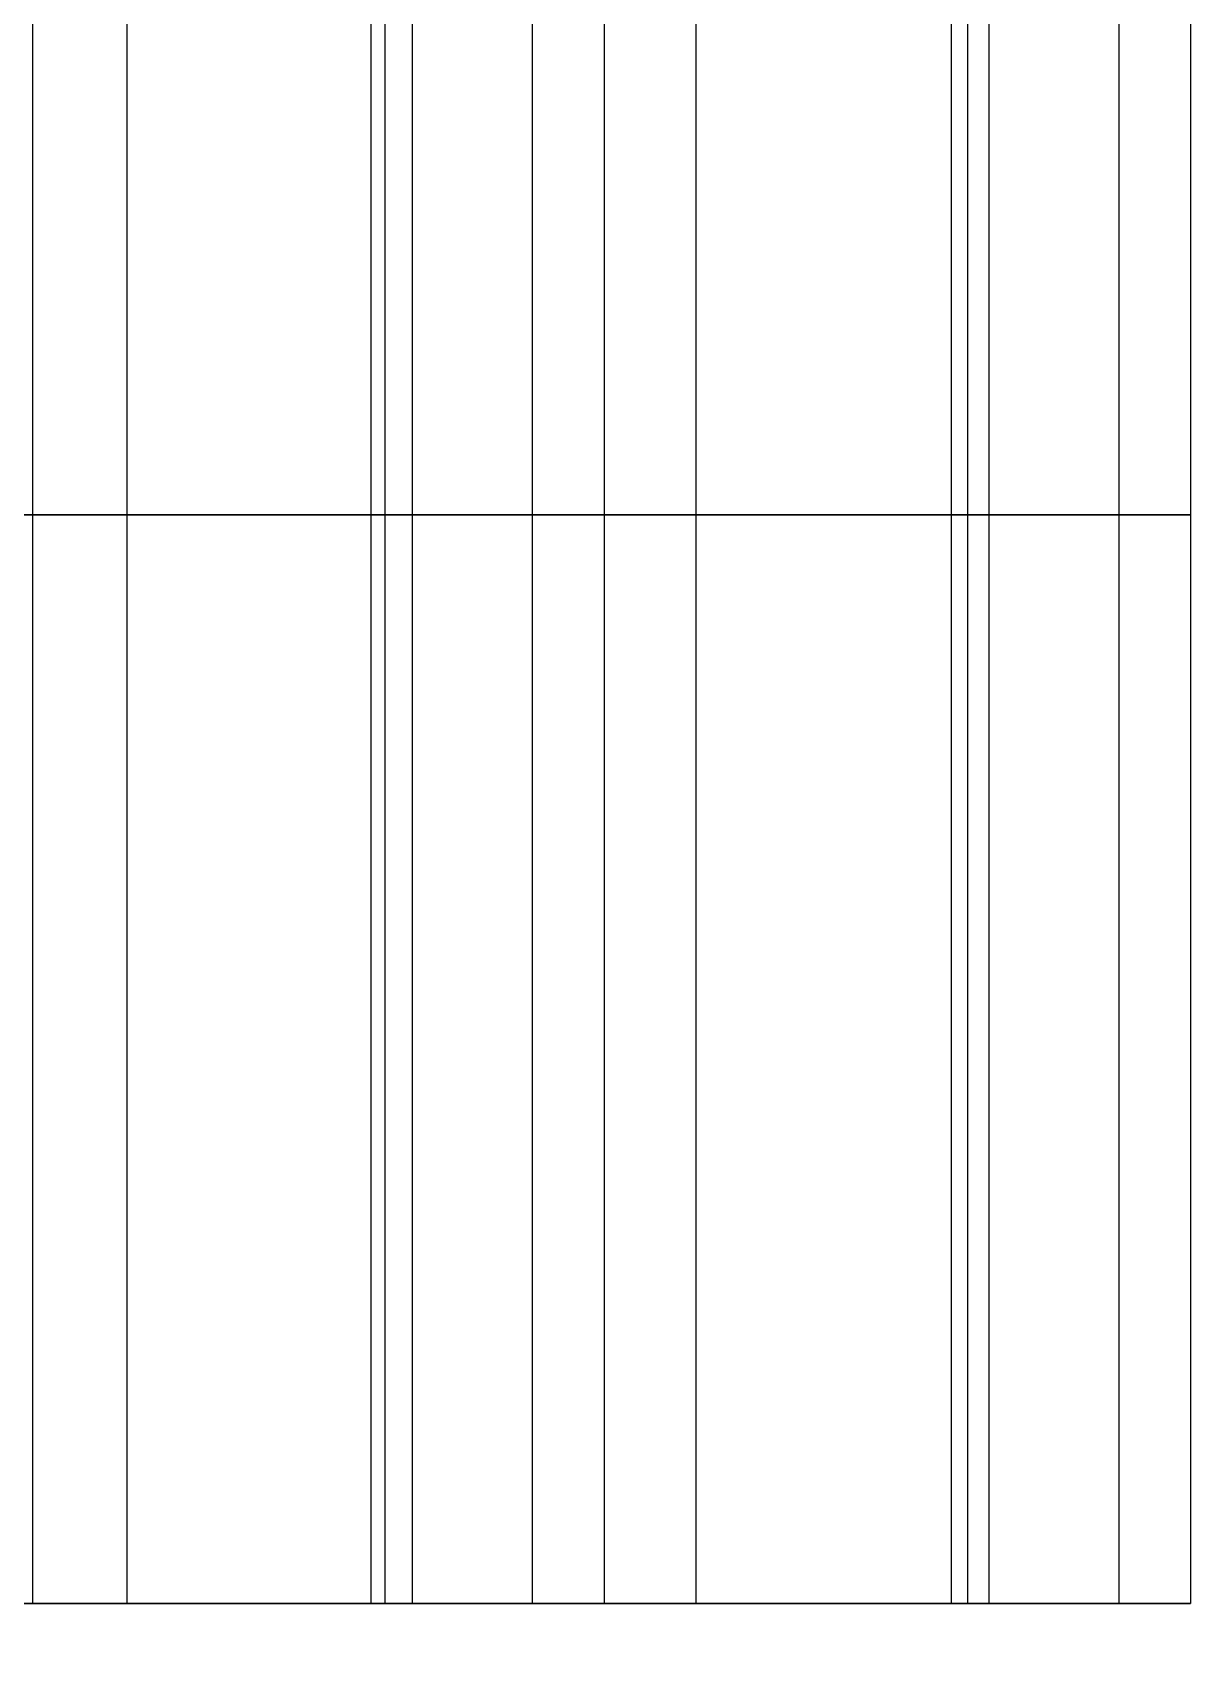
# Model space of a CAD drawing. Extents: x -60 to 60, y -153 to -30.
# Drawn here: x -35.501 to -32.312, y -90.171 to -85.672 of the extents above; entities that cross this region are included whole.
import ezdxf

# ---------------------------------------------------------------- set-up
doc = ezdxf.new("R2010")
doc.units = 0
doc.layers.add('Cut051006', color=7, linetype='CONTINUOUS')

msp = doc.modelspace()

# ---------------------------------------------------------------- linework, layer by layer
at = {"layer": 'Cut051006'}
for p, q in [((-35.5012, -84, 101.805), (-35.5012, -87, 101.805)), ((-35.5012, -84, 101.805), (-35.5012, -87, 101.805)), ((-35.5012, -84, 12.8452), (-35.5012, -87, 12.8452)), ((-35.5012, -84, 12.8452), (-35.5012, -87, 12.8452)), ((-35.2418, -84, 101.622), (-35.2418, -87, 101.622)), ((-35.2418, -84, 101.622), (-35.2418, -87, 101.622)), ((-35.2418, -84, 13.0278), (-35.2418, -87, 13.0278)), ((-35.2418, -84, 13.0278), (-35.2418, -87, 13.0278)), ((-34.5699, -84, 102.532), (-34.5699, -87, 102.532)), ((-34.5699, -84, 102.532), (-34.5699, -87, 102.532)), ((-34.5699, -84, 12.1176), (-34.5699, -87, 12.1176)), ((-34.5699, -84, 12.1176), (-34.5699, -87, 12.1176)), ((-34.5312, -84, 102.727), (-34.5312, -87, 102.727)), ((-34.5312, -84, 102.727), (-34.5312, -87, 102.727)), ((-34.5312, -84, 11.9226), (-34.5312, -87, 11.9226)), ((-34.5312, -84, 11.9226), (-34.5312, -87, 11.9226)), ((-34.4555, -84, 102.236), (-34.4555, -87, 102.236)), ((-34.4555, -84, 102.236), (-34.4555, -87, 102.236)), ((-34.4555, -84, 12.4135), (-34.4555, -87, 12.4135)), ((-34.4555, -84, 12.4135), (-34.4555, -87, 12.4135)), ((-34.1254, -84, 103.033), (-34.1254, -87, 103.033)), ((-34.1254, -84, 103.033), (-34.1254, -87, 103.033)), ((-34.1254, -84, 11.6168), (-34.1254, -87, 11.6168)), ((-34.1254, -84, 11.6168), (-34.1254, -87, 11.6168)), ((-33.9272, -84, 103.016), (-33.9272, -87, 103.016)), ((-33.9272, -84, 103.016), (-33.9272, -87, 103.016)), ((-33.9272, -84, 11.6333), (-33.9272, -87, 11.6333)), ((-33.9272, -84, 11.6333), (-33.9272, -87, 11.6333)), ((-33.6743, -84, 102.825), (-33.6743, -87, 102.825)), ((-33.6743, -84, 102.825), (-33.6743, -87, 102.825)), ((-33.6743, -84, 11.8248), (-33.6743, -87, 11.8248)), ((-33.6743, -84, 11.8248), (-33.6743, -87, 11.8248)), ((-32.9711, -84, 103.711), (-32.9711, -87, 103.711)), ((-32.9711, -84, 103.711), (-32.9711, -87, 103.711)), ((-32.9711, -84, 10.9387), (-32.9711, -87, 10.9387)), ((-32.9711, -84, 10.9387), (-32.9711, -87, 10.9387)), ((-32.9256, -84, 103.905), (-32.9256, -87, 103.905)), ((-32.9256, -84, 103.905), (-32.9256, -87, 103.905)), ((-32.9256, -84, 10.7451), (-32.9256, -87, 10.7451)), ((-32.9256, -84, 10.7451), (-32.9256, -87, 10.7451)), ((-32.8671, -84, 103.411), (-32.8671, -87, 103.411)), ((-32.8671, -84, 103.411), (-32.8671, -87, 103.411)), ((-32.8671, -84, 11.2384), (-32.8671, -87, 11.2384)), ((-32.8671, -84, 11.2384), (-32.8671, -87, 11.2384)), ((-32.5094, -84, 104.196), (-32.5094, -87, 104.196)), ((-32.5094, -84, 104.196), (-32.5094, -87, 104.196)), ((-32.5094, -84, 10.4537), (-32.5094, -87, 10.4537)), ((-32.5094, -84, 10.4537), (-32.5094, -87, 10.4537)), ((-32.312, -84, 104.173), (-32.312, -87, 104.173)), ((-32.312, -84, 104.173), (-32.312, -87, 104.173)), ((-32.312, -84, 10.4771), (-32.312, -87, 10.4771)), ((-32.312, -84, 10.4771), (-32.312, -87, 10.4771)), ((-35.5012, -87, 101.805), (-35.5012, -90, 101.805)), ((-35.5012, -87, 101.805), (-35.5012, -90, 101.805)), ((-35.5012, -87, 12.8452), (-35.5012, -90, 12.8452)), ((-35.5012, -87, 12.8452), (-35.5012, -90, 12.8452)), ((-35.2418, -87, 101.622), (-35.2418, -90, 101.622)), ((-35.2418, -87, 101.622), (-35.2418, -90, 101.622)), ((-35.2418, -87, 13.0278), (-35.2418, -90, 13.0278)), ((-35.2418, -87, 13.0278), (-35.2418, -90, 13.0278)), ((-34.5699, -87, 102.532), (-34.5699, -90, 102.532)), ((-34.5699, -87, 102.532), (-34.5699, -90, 102.532)), ((-34.5699, -87, 12.1176), (-34.5699, -90, 12.1176)), ((-34.5699, -87, 12.1176), (-34.5699, -90, 12.1176)), ((-34.5312, -87, 102.727), (-34.5312, -90, 102.727)), ((-34.5312, -87, 102.727), (-34.5312, -90, 102.727)), ((-34.5312, -87, 11.9226), (-34.5312, -90, 11.9226)), ((-34.5312, -87, 11.9226), (-34.5312, -90, 11.9226)), ((-34.4555, -87, 102.236), (-34.4555, -90, 102.236)), ((-34.4555, -87, 102.236), (-34.4555, -90, 102.236)), ((-34.4555, -87, 12.4135), (-34.4555, -90, 12.4135)), ((-34.4555, -87, 12.4135), (-34.4555, -90, 12.4135)), ((-34.1254, -87, 103.033), (-34.1254, -90, 103.033)), ((-34.1254, -87, 103.033), (-34.1254, -90, 103.033)), ((-34.1254, -87, 11.6168), (-34.1254, -90, 11.6168)), ((-34.1254, -87, 11.6168), (-34.1254, -90, 11.6168)), ((-33.9272, -87, 103.016), (-33.9272, -90, 103.016)), ((-33.9272, -87, 103.016), (-33.9272, -90, 103.016)), ((-33.9272, -87, 11.6333), (-33.9272, -90, 11.6333)), ((-33.9272, -87, 11.6333), (-33.9272, -90, 11.6333)), ((-33.6743, -87, 102.825), (-33.6743, -90, 102.825)), ((-33.6743, -87, 102.825), (-33.6743, -90, 102.825)), ((-33.6743, -87, 11.8248), (-33.6743, -90, 11.8248)), ((-33.6743, -87, 11.8248), (-33.6743, -90, 11.8248)), ((-32.9711, -87, 103.711), (-32.9711, -90, 103.711)), ((-32.9711, -87, 103.711), (-32.9711, -90, 103.711)), ((-32.9711, -87, 10.9387), (-32.9711, -90, 10.9387)), ((-32.9711, -87, 10.9387), (-32.9711, -90, 10.9387)), ((-32.9256, -87, 103.905), (-32.9256, -90, 103.905)), ((-32.9256, -87, 103.905), (-32.9256, -90, 103.905)), ((-32.9256, -87, 10.7451), (-32.9256, -90, 10.7451)), ((-32.9256, -87, 10.7451), (-32.9256, -90, 10.7451)), ((-32.8671, -87, 103.411), (-32.8671, -90, 103.411)), ((-32.8671, -87, 103.411), (-32.8671, -90, 103.411)), ((-32.8671, -87, 11.2384), (-32.8671, -90, 11.2384)), ((-32.8671, -87, 11.2384), (-32.8671, -90, 11.2384)), ((-32.5094, -87, 104.196), (-32.5094, -90, 104.196)), ((-32.5094, -87, 104.196), (-32.5094, -90, 104.196)), ((-32.5094, -87, 10.4537), (-32.5094, -90, 10.4537)), ((-32.5094, -87, 10.4537), (-32.5094, -90, 10.4537)), ((-32.312, -87, 104.173), (-32.312, -90, 104.173)), ((-32.312, -87, 104.173), (-32.312, -90, 104.173)), ((-32.312, -87, 10.4771), (-32.312, -90, 10.4771)), ((-32.312, -87, 10.4771), (-32.312, -90, 10.4771))]:
    msp.add_line(p, q, dxfattribs=at)
for centre in [(0, -90), (0, -90), (0, -93), (0, -93)]:
    msp.add_circle(centre, 60, dxfattribs=at)
for points, degree in [([(-35.5012, -87, 101.805), (-35.5469, -87, 101.856), (-35.6493, -87, 101.861), (-35.6998, -87, 101.814)], 3), ([(-35.6998, -87, 12.8356), (-35.6493, -87, 12.7887), (-35.5469, -87, 12.7937), (-35.5012, -87, 12.8452)], 3), ([(-35.5012, -87, 101.805), (-35.5469, -87, 101.856), (-35.6493, -87, 101.861), (-35.6998, -87, 101.814)], 3), ([(-35.6998, -87, 12.8356), (-35.6493, -87, 12.7887), (-35.5469, -87, 12.7937), (-35.5012, -87, 12.8452)], 3), ([(-35.5012, -87, 101.805), (-35.5469, -87, 101.856), (-35.6493, -87, 101.861), (-35.6998, -87, 101.814)], 3), ([(-35.6998, -87, 12.8356), (-35.6493, -87, 12.7887), (-35.5469, -87, 12.7937), (-35.5012, -87, 12.8452)], 3), ([(-35.5012, -87, 101.805), (-35.5469, -87, 101.856), (-35.6493, -87, 101.861), (-35.6998, -87, 101.814)], 3), ([(-35.6998, -87, 12.8356), (-35.6493, -87, 12.7887), (-35.5469, -87, 12.7937), (-35.5012, -87, 12.8452)], 3), ([(-35.2418, -87, 101.622), (-35.386, -87, 101.693), (-35.5012, -87, 101.805)], 2), ([(-35.5012, -87, 12.8452), (-35.386, -87, 12.9572), (-35.2418, -87, 13.0278)], 2), ([(-35.2418, -87, 101.622), (-35.386, -87, 101.693), (-35.5012, -87, 101.805)], 2), ([(-35.5012, -87, 12.8452), (-35.386, -87, 12.9572), (-35.2418, -87, 13.0278)], 2), ([(-35.2418, -87, 101.622), (-35.386, -87, 101.693), (-35.5012, -87, 101.805)], 2), ([(-35.5012, -87, 12.8452), (-35.386, -87, 12.9572), (-35.2418, -87, 13.0278)], 2), ([(-35.2418, -87, 101.622), (-35.386, -87, 101.693), (-35.5012, -87, 101.805)], 2), ([(-35.5012, -87, 12.8452), (-35.386, -87, 12.9572), (-35.2418, -87, 13.0278)], 2), ([(-34.5699, -87, 102.532), (-34.4891, -87, 102.393), (-34.4555, -87, 102.236)], 2), ([(-34.4555, -87, 12.4135), (-34.4891, -87, 12.2564), (-34.5699, -87, 12.1176)], 2), ([(-34.5699, -87, 102.532), (-34.4891, -87, 102.393), (-34.4555, -87, 102.236)], 2), ([(-34.4555, -87, 12.4135), (-34.4891, -87, 12.2564), (-34.5699, -87, 12.1176)], 2), ([(-34.5699, -87, 102.532), (-34.4891, -87, 102.393), (-34.4555, -87, 102.236)], 2), ([(-34.4555, -87, 12.4135), (-34.4891, -87, 12.2564), (-34.5699, -87, 12.1176)], 2), ([(-34.5699, -87, 102.532), (-34.4891, -87, 102.393), (-34.4555, -87, 102.236)], 2), ([(-34.4555, -87, 12.4135), (-34.4891, -87, 12.2564), (-34.5699, -87, 12.1176)], 2), ([(-34.1254, -87, 103.033), (-34.5312, -87, 102.727)], 1), ([(-34.5312, -87, 11.9226), (-34.1254, -87, 11.6168)], 1), ([(-34.1254, -87, 103.033), (-34.5312, -87, 102.727)], 1), ([(-34.5312, -87, 11.9226), (-34.1254, -87, 11.6168)], 1), ([(-34.1254, -87, 103.033), (-34.5312, -87, 102.727)], 1), ([(-34.5312, -87, 11.9226), (-34.1254, -87, 11.6168)], 1), ([(-34.1254, -87, 103.033), (-34.5312, -87, 102.727)], 1), ([(-34.5312, -87, 11.9226), (-34.1254, -87, 11.6168)], 1), ([(-33.9272, -87, 103.016), (-33.9711, -87, 103.069), (-34.0733, -87, 103.078), (-34.1254, -87, 103.033)], 3), ([(-34.1254, -87, 11.6168), (-34.0733, -87, 11.5717), (-33.9711, -87, 11.5802), (-33.9272, -87, 11.6333)], 3), ([(-33.9272, -87, 103.016), (-33.9711, -87, 103.069), (-34.0733, -87, 103.078), (-34.1254, -87, 103.033)], 3), ([(-34.1254, -87, 11.6168), (-34.0733, -87, 11.5717), (-33.9711, -87, 11.5802), (-33.9272, -87, 11.6333)], 3), ([(-33.9272, -87, 103.016), (-33.9711, -87, 103.069), (-34.0733, -87, 103.078), (-34.1254, -87, 103.033)], 3), ([(-34.1254, -87, 11.6168), (-34.0733, -87, 11.5717), (-33.9711, -87, 11.5802), (-33.9272, -87, 11.6333)], 3), ([(-33.9272, -87, 103.016), (-33.9711, -87, 103.069), (-34.0733, -87, 103.078), (-34.1254, -87, 103.033)], 3), ([(-34.1254, -87, 11.6168), (-34.0733, -87, 11.5717), (-33.9711, -87, 11.5802), (-33.9272, -87, 11.6333)], 3), ([(-33.6743, -87, 102.825), (-33.8161, -87, 102.9), (-33.9272, -87, 103.016)], 2), ([(-33.9272, -87, 11.6333), (-33.8161, -87, 11.7492), (-33.6743, -87, 11.8248)], 2), ([(-33.6743, -87, 102.825), (-33.8161, -87, 102.9), (-33.9272, -87, 103.016)], 2), ([(-33.9272, -87, 11.6333), (-33.8161, -87, 11.7492), (-33.6743, -87, 11.8248)], 2), ([(-33.6743, -87, 102.825), (-33.8161, -87, 102.9), (-33.9272, -87, 103.016)], 2), ([(-33.9272, -87, 11.6333), (-33.8161, -87, 11.7492), (-33.6743, -87, 11.8248)], 2), ([(-33.6743, -87, 102.825), (-33.8161, -87, 102.9), (-33.9272, -87, 103.016)], 2), ([(-33.9272, -87, 11.6333), (-33.8161, -87, 11.7492), (-33.6743, -87, 11.8248)], 2), ([(-32.9711, -87, 103.711), (-32.8952, -87, 103.569), (-32.8671, -87, 103.411)], 2), ([(-32.8671, -87, 11.2384), (-32.8952, -87, 11.0802), (-32.9711, -87, 10.9387)], 2), ([(-32.9711, -87, 103.711), (-32.8952, -87, 103.569), (-32.8671, -87, 103.411)], 2), ([(-32.8671, -87, 11.2384), (-32.8952, -87, 11.0802), (-32.9711, -87, 10.9387)], 2), ([(-32.9711, -87, 103.711), (-32.8952, -87, 103.569), (-32.8671, -87, 103.411)], 2), ([(-32.8671, -87, 11.2384), (-32.8952, -87, 11.0802), (-32.9711, -87, 10.9387)], 2), ([(-32.9711, -87, 103.711), (-32.8952, -87, 103.569), (-32.8671, -87, 103.411)], 2), ([(-32.8671, -87, 11.2384), (-32.8952, -87, 11.0802), (-32.9711, -87, 10.9387)], 2), ([(-32.5094, -87, 104.196), (-32.9256, -87, 103.905)], 1), ([(-32.9256, -87, 10.7451), (-32.5094, -87, 10.4537)], 1), ([(-32.5094, -87, 104.196), (-32.9256, -87, 103.905)], 1), ([(-32.9256, -87, 10.7451), (-32.5094, -87, 10.4537)], 1), ([(-32.5094, -87, 104.196), (-32.9256, -87, 103.905)], 1), ([(-32.9256, -87, 10.7451), (-32.5094, -87, 10.4537)], 1), ([(-32.5094, -87, 104.196), (-32.9256, -87, 103.905)], 1), ([(-32.9256, -87, 10.7451), (-32.5094, -87, 10.4537)], 1), ([(-35.5012, -90, 101.805), (-35.5469, -90, 101.856), (-35.6493, -90, 101.861), (-35.6998, -90, 101.814)], 3), ([(-35.6998, -90, 12.8356), (-35.6493, -90, 12.7887), (-35.5469, -90, 12.7937), (-35.5012, -90, 12.8452)], 3), ([(-35.5012, -90, 101.805), (-35.5469, -90, 101.856), (-35.6493, -90, 101.861), (-35.6998, -90, 101.814)], 3), ([(-35.6998, -90, 12.8356), (-35.6493, -90, 12.7887), (-35.5469, -90, 12.7937), (-35.5012, -90, 12.8452)], 3), ([(-35.2418, -90, 101.622), (-35.386, -90, 101.693), (-35.5012, -90, 101.805)], 2), ([(-35.5012, -90, 12.8452), (-35.386, -90, 12.9572), (-35.2418, -90, 13.0278)], 2), ([(-35.2418, -90, 101.622), (-35.386, -90, 101.693), (-35.5012, -90, 101.805)], 2), ([(-35.5012, -90, 12.8452), (-35.386, -90, 12.9572), (-35.2418, -90, 13.0278)], 2), ([(-34.5699, -90, 102.532), (-34.4891, -90, 102.393), (-34.4555, -90, 102.236)], 2), ([(-34.4555, -90, 12.4135), (-34.4891, -90, 12.2564), (-34.5699, -90, 12.1176)], 2), ([(-34.5699, -90, 102.532), (-34.4891, -90, 102.393), (-34.4555, -90, 102.236)], 2), ([(-34.4555, -90, 12.4135), (-34.4891, -90, 12.2564), (-34.5699, -90, 12.1176)], 2), ([(-34.1254, -90, 103.033), (-34.5312, -90, 102.727)], 1), ([(-34.5312, -90, 11.9226), (-34.1254, -90, 11.6168)], 1), ([(-34.1254, -90, 103.033), (-34.5312, -90, 102.727)], 1), ([(-34.5312, -90, 11.9226), (-34.1254, -90, 11.6168)], 1), ([(-33.9272, -90, 103.016), (-33.9711, -90, 103.069), (-34.0733, -90, 103.078), (-34.1254, -90, 103.033)], 3), ([(-34.1254, -90, 11.6168), (-34.0733, -90, 11.5717), (-33.9711, -90, 11.5802), (-33.9272, -90, 11.6333)], 3), ([(-33.9272, -90, 103.016), (-33.9711, -90, 103.069), (-34.0733, -90, 103.078), (-34.1254, -90, 103.033)], 3), ([(-34.1254, -90, 11.6168), (-34.0733, -90, 11.5717), (-33.9711, -90, 11.5802), (-33.9272, -90, 11.6333)], 3), ([(-33.6743, -90, 102.825), (-33.8161, -90, 102.9), (-33.9272, -90, 103.016)], 2), ([(-33.9272, -90, 11.6333), (-33.8161, -90, 11.7492), (-33.6743, -90, 11.8248)], 2), ([(-33.6743, -90, 102.825), (-33.8161, -90, 102.9), (-33.9272, -90, 103.016)], 2), ([(-33.9272, -90, 11.6333), (-33.8161, -90, 11.7492), (-33.6743, -90, 11.8248)], 2), ([(-32.9711, -90, 103.711), (-32.8952, -90, 103.569), (-32.8671, -90, 103.411)], 2), ([(-32.8671, -90, 11.2384), (-32.8952, -90, 11.0802), (-32.9711, -90, 10.9387)], 2), ([(-32.9711, -90, 103.711), (-32.8952, -90, 103.569), (-32.8671, -90, 103.411)], 2), ([(-32.8671, -90, 11.2384), (-32.8952, -90, 11.0802), (-32.9711, -90, 10.9387)], 2), ([(-32.5094, -90, 104.196), (-32.9256, -90, 103.905)], 1), ([(-32.9256, -90, 10.7451), (-32.5094, -90, 10.4537)], 1), ([(-32.5094, -90, 104.196), (-32.9256, -90, 103.905)], 1), ([(-32.9256, -90, 10.7451), (-32.5094, -90, 10.4537)], 1)]:
    msp.add_open_spline(points, degree=degree, dxfattribs=at)
for points, degree, knots in [([(-34.4555, -87, 102.236), (-34.4381, -87, 102.155), (-34.437, -87, 102.057), (-34.4685, -87, 101.956), (-34.4991, -87, 101.855), (-34.5649, -87, 101.754), (-34.6567, -87, 101.683), (-34.7478, -87, 101.611), (-34.8615, -87, 101.572), (-34.9665, -87, 101.567), (-35.0721, -87, 101.561), (-35.1675, -87, 101.585), (-35.2418, -87, 101.622)], 3, [0, 0, 0, 0, 0.558599, 0.558599, 0.558599, 1.1172, 1.1172, 1.1172, 1.6758, 1.6758, 1.6758, 2.2344, 2.2344, 2.2344, 2.2344]), ([(-35.2418, -87, 13.0278), (-35.1675, -87, 13.0642), (-35.0721, -87, 13.0892), (-34.9665, -87, 13.0831), (-34.8615, -87, 13.0777), (-34.7478, -87, 13.0382), (-34.6567, -87, 12.9663), (-34.5649, -87, 12.8953), (-34.4991, -87, 12.7945), (-34.4685, -87, 12.6939), (-34.437, -87, 12.5929), (-34.4381, -87, 12.4944), (-34.4555, -87, 12.4135)], 3, [0, 0, 0, 0, 0.558599, 0.558599, 0.558599, 1.1172, 1.1172, 1.1172, 1.6758, 1.6758, 1.6758, 2.2344, 2.2344, 2.2344, 2.2344]), ([(-34.4555, -87, 102.236), (-34.4381, -87, 102.155), (-34.437, -87, 102.057), (-34.4685, -87, 101.956), (-34.4991, -87, 101.855), (-34.5649, -87, 101.754), (-34.6567, -87, 101.683), (-34.7478, -87, 101.611), (-34.8615, -87, 101.572), (-34.9665, -87, 101.567), (-35.0721, -87, 101.561), (-35.1675, -87, 101.585), (-35.2418, -87, 101.622)], 3, [0, 0, 0, 0, 0.558599, 0.558599, 0.558599, 1.1172, 1.1172, 1.1172, 1.6758, 1.6758, 1.6758, 2.2344, 2.2344, 2.2344, 2.2344]), ([(-35.2418, -87, 13.0278), (-35.1675, -87, 13.0642), (-35.0721, -87, 13.0892), (-34.9665, -87, 13.0831), (-34.8615, -87, 13.0777), (-34.7478, -87, 13.0382), (-34.6567, -87, 12.9663), (-34.5649, -87, 12.8953), (-34.4991, -87, 12.7945), (-34.4685, -87, 12.6939), (-34.437, -87, 12.5929), (-34.4381, -87, 12.4944), (-34.4555, -87, 12.4135)], 3, [0, 0, 0, 0, 0.558599, 0.558599, 0.558599, 1.1172, 1.1172, 1.1172, 1.6758, 1.6758, 1.6758, 2.2344, 2.2344, 2.2344, 2.2344]), ([(-34.4555, -87, 102.236), (-34.4381, -87, 102.155), (-34.437, -87, 102.057), (-34.4685, -87, 101.956), (-34.4991, -87, 101.855), (-34.5649, -87, 101.754), (-34.6567, -87, 101.683), (-34.7478, -87, 101.611), (-34.8615, -87, 101.572), (-34.9665, -87, 101.567), (-35.0721, -87, 101.561), (-35.1675, -87, 101.585), (-35.2418, -87, 101.622)], 3, [0, 0, 0, 0, 0.558599, 0.558599, 0.558599, 1.1172, 1.1172, 1.1172, 1.6758, 1.6758, 1.6758, 2.2344, 2.2344, 2.2344, 2.2344]), ([(-35.2418, -87, 13.0278), (-35.1675, -87, 13.0642), (-35.0721, -87, 13.0892), (-34.9665, -87, 13.0831), (-34.8615, -87, 13.0777), (-34.7478, -87, 13.0382), (-34.6567, -87, 12.9663), (-34.5649, -87, 12.8953), (-34.4991, -87, 12.7945), (-34.4685, -87, 12.6939), (-34.437, -87, 12.5929), (-34.4381, -87, 12.4944), (-34.4555, -87, 12.4135)], 3, [0, 0, 0, 0, 0.558599, 0.558599, 0.558599, 1.1172, 1.1172, 1.1172, 1.6758, 1.6758, 1.6758, 2.2344, 2.2344, 2.2344, 2.2344]), ([(-34.4555, -87, 102.236), (-34.4381, -87, 102.155), (-34.437, -87, 102.057), (-34.4685, -87, 101.956), (-34.4991, -87, 101.855), (-34.5649, -87, 101.754), (-34.6567, -87, 101.683), (-34.7478, -87, 101.611), (-34.8615, -87, 101.572), (-34.9665, -87, 101.567), (-35.0721, -87, 101.561), (-35.1675, -87, 101.585), (-35.2418, -87, 101.622)], 3, [0, 0, 0, 0, 0.558599, 0.558599, 0.558599, 1.1172, 1.1172, 1.1172, 1.6758, 1.6758, 1.6758, 2.2344, 2.2344, 2.2344, 2.2344]), ([(-35.2418, -87, 13.0278), (-35.1675, -87, 13.0642), (-35.0721, -87, 13.0892), (-34.9665, -87, 13.0831), (-34.8615, -87, 13.0777), (-34.7478, -87, 13.0382), (-34.6567, -87, 12.9663), (-34.5649, -87, 12.8953), (-34.4991, -87, 12.7945), (-34.4685, -87, 12.6939), (-34.437, -87, 12.5929), (-34.4381, -87, 12.4944), (-34.4555, -87, 12.4135)], 3, [0, 0, 0, 0, 0.558599, 0.558599, 0.558599, 1.1172, 1.1172, 1.1172, 1.6758, 1.6758, 1.6758, 2.2344, 2.2344, 2.2344, 2.2344]), ([(-34.5699, -87, 12.1176), (-34.5972, -87, 12.072), (-34.5875, -87, 12.0128), (-34.5738, -87, 11.9543), (-34.5312, -87, 11.9226)], 2, [0, 0, 0, 0.724386, 0.724386, 1.44877, 1.44877, 1.44877]), ([(-34.5699, -87, 12.1176), (-34.5972, -87, 12.072), (-34.5875, -87, 12.0128), (-34.5738, -87, 11.9543), (-34.5312, -87, 11.9226)], 2, [0, 0, 0, 0.724386, 0.724386, 1.44877, 1.44877, 1.44877]), ([(-34.5699, -87, 12.1176), (-34.5972, -87, 12.072), (-34.5875, -87, 12.0128), (-34.5738, -87, 11.9543), (-34.5312, -87, 11.9226)], 2, [0, 0, 0, 0.724386, 0.724386, 1.44877, 1.44877, 1.44877]), ([(-34.5699, -87, 12.1176), (-34.5972, -87, 12.072), (-34.5875, -87, 12.0128), (-34.5738, -87, 11.9543), (-34.5312, -87, 11.9226)], 2, [0, 0, 0, 0.724386, 0.724386, 1.44877, 1.44877, 1.44877]), ([(-34.5312, -87, 102.727), (-34.5738, -87, 102.695), (-34.5875, -87, 102.637), (-34.5972, -87, 102.578), (-34.5699, -87, 102.532)], 2, [0, 0, 0, 0.724386, 0.724386, 1.44877, 1.44877, 1.44877]), ([(-34.5312, -87, 102.727), (-34.5738, -87, 102.695), (-34.5875, -87, 102.637), (-34.5972, -87, 102.578), (-34.5699, -87, 102.532)], 2, [0, 0, 0, 0.724386, 0.724386, 1.44877, 1.44877, 1.44877]), ([(-34.5312, -87, 102.727), (-34.5738, -87, 102.695), (-34.5875, -87, 102.637), (-34.5972, -87, 102.578), (-34.5699, -87, 102.532)], 2, [0, 0, 0, 0.724386, 0.724386, 1.44877, 1.44877, 1.44877]), ([(-34.5312, -87, 102.727), (-34.5738, -87, 102.695), (-34.5875, -87, 102.637), (-34.5972, -87, 102.578), (-34.5699, -87, 102.532)], 2, [0, 0, 0, 0.724386, 0.724386, 1.44877, 1.44877, 1.44877]), ([(-32.8671, -87, 103.411), (-32.8526, -87, 103.33), (-32.8549, -87, 103.231), (-32.8899, -87, 103.131), (-32.924, -87, 103.032), (-32.9933, -87, 102.934), (-33.0875, -87, 102.866), (-33.181, -87, 102.797), (-33.296, -87, 102.762), (-33.4012, -87, 102.76), (-33.507, -87, 102.758), (-33.6014, -87, 102.786), (-33.6743, -87, 102.825)], 3, [0, 0, 0, 0, 0.558599, 0.558599, 0.558599, 1.1172, 1.1172, 1.1172, 1.6758, 1.6758, 1.6758, 2.2344, 2.2344, 2.2344, 2.2344]), ([(-33.6743, -87, 11.8248), (-33.6014, -87, 11.8638), (-33.507, -87, 11.8921), (-33.4012, -87, 11.8897), (-33.296, -87, 11.888), (-33.181, -87, 11.8525), (-33.0875, -87, 11.7838), (-32.9933, -87, 11.7161), (-32.924, -87, 11.6177), (-32.8899, -87, 11.5182), (-32.8549, -87, 11.4183), (-32.8526, -87, 11.3198), (-32.8671, -87, 11.2384)], 3, [0, 0, 0, 0, 0.558599, 0.558599, 0.558599, 1.1172, 1.1172, 1.1172, 1.6758, 1.6758, 1.6758, 2.2344, 2.2344, 2.2344, 2.2344]), ([(-32.8671, -87, 103.411), (-32.8526, -87, 103.33), (-32.8549, -87, 103.231), (-32.8899, -87, 103.131), (-32.924, -87, 103.032), (-32.9933, -87, 102.934), (-33.0875, -87, 102.866), (-33.181, -87, 102.797), (-33.296, -87, 102.762), (-33.4012, -87, 102.76), (-33.507, -87, 102.758), (-33.6014, -87, 102.786), (-33.6743, -87, 102.825)], 3, [0, 0, 0, 0, 0.558599, 0.558599, 0.558599, 1.1172, 1.1172, 1.1172, 1.6758, 1.6758, 1.6758, 2.2344, 2.2344, 2.2344, 2.2344]), ([(-33.6743, -87, 11.8248), (-33.6014, -87, 11.8638), (-33.507, -87, 11.8921), (-33.4012, -87, 11.8897), (-33.296, -87, 11.888), (-33.181, -87, 11.8525), (-33.0875, -87, 11.7838), (-32.9933, -87, 11.7161), (-32.924, -87, 11.6177), (-32.8899, -87, 11.5182), (-32.8549, -87, 11.4183), (-32.8526, -87, 11.3198), (-32.8671, -87, 11.2384)], 3, [0, 0, 0, 0, 0.558599, 0.558599, 0.558599, 1.1172, 1.1172, 1.1172, 1.6758, 1.6758, 1.6758, 2.2344, 2.2344, 2.2344, 2.2344]), ([(-32.8671, -87, 103.411), (-32.8526, -87, 103.33), (-32.8549, -87, 103.231), (-32.8899, -87, 103.131), (-32.924, -87, 103.032), (-32.9933, -87, 102.934), (-33.0875, -87, 102.866), (-33.181, -87, 102.797), (-33.296, -87, 102.762), (-33.4012, -87, 102.76), (-33.507, -87, 102.758), (-33.6014, -87, 102.786), (-33.6743, -87, 102.825)], 3, [0, 0, 0, 0, 0.558599, 0.558599, 0.558599, 1.1172, 1.1172, 1.1172, 1.6758, 1.6758, 1.6758, 2.2344, 2.2344, 2.2344, 2.2344]), ([(-33.6743, -87, 11.8248), (-33.6014, -87, 11.8638), (-33.507, -87, 11.8921), (-33.4012, -87, 11.8897), (-33.296, -87, 11.888), (-33.181, -87, 11.8525), (-33.0875, -87, 11.7838), (-32.9933, -87, 11.7161), (-32.924, -87, 11.6177), (-32.8899, -87, 11.5182), (-32.8549, -87, 11.4183), (-32.8526, -87, 11.3198), (-32.8671, -87, 11.2384)], 3, [0, 0, 0, 0, 0.558599, 0.558599, 0.558599, 1.1172, 1.1172, 1.1172, 1.6758, 1.6758, 1.6758, 2.2344, 2.2344, 2.2344, 2.2344]), ([(-32.8671, -87, 103.411), (-32.8526, -87, 103.33), (-32.8549, -87, 103.231), (-32.8899, -87, 103.131), (-32.924, -87, 103.032), (-32.9933, -87, 102.934), (-33.0875, -87, 102.866), (-33.181, -87, 102.797), (-33.296, -87, 102.762), (-33.4012, -87, 102.76), (-33.507, -87, 102.758), (-33.6014, -87, 102.786), (-33.6743, -87, 102.825)], 3, [0, 0, 0, 0, 0.558599, 0.558599, 0.558599, 1.1172, 1.1172, 1.1172, 1.6758, 1.6758, 1.6758, 2.2344, 2.2344, 2.2344, 2.2344]), ([(-33.6743, -87, 11.8248), (-33.6014, -87, 11.8638), (-33.507, -87, 11.8921), (-33.4012, -87, 11.8897), (-33.296, -87, 11.888), (-33.181, -87, 11.8525), (-33.0875, -87, 11.7838), (-32.9933, -87, 11.7161), (-32.924, -87, 11.6177), (-32.8899, -87, 11.5182), (-32.8549, -87, 11.4183), (-32.8526, -87, 11.3198), (-32.8671, -87, 11.2384)], 3, [0, 0, 0, 0, 0.558599, 0.558599, 0.558599, 1.1172, 1.1172, 1.1172, 1.6758, 1.6758, 1.6758, 2.2344, 2.2344, 2.2344, 2.2344]), ([(-32.9256, -87, 103.905), (-32.9693, -87, 103.874), (-32.985, -87, 103.816), (-32.9968, -87, 103.758), (-32.9711, -87, 103.711)], 2, [0, 0, 0, 0.724386, 0.724386, 1.44877, 1.44877, 1.44877]), ([(-32.9711, -87, 10.9387), (-32.9968, -87, 10.8921), (-32.985, -87, 10.8333), (-32.9693, -87, 10.7754), (-32.9256, -87, 10.7451)], 2, [0, 0, 0, 0.724386, 0.724386, 1.44877, 1.44877, 1.44877]), ([(-32.9256, -87, 103.905), (-32.9693, -87, 103.874), (-32.985, -87, 103.816), (-32.9968, -87, 103.758), (-32.9711, -87, 103.711)], 2, [0, 0, 0, 0.724386, 0.724386, 1.44877, 1.44877, 1.44877]), ([(-32.9711, -87, 10.9387), (-32.9968, -87, 10.8921), (-32.985, -87, 10.8333), (-32.9693, -87, 10.7754), (-32.9256, -87, 10.7451)], 2, [0, 0, 0, 0.724386, 0.724386, 1.44877, 1.44877, 1.44877]), ([(-32.9256, -87, 103.905), (-32.9693, -87, 103.874), (-32.985, -87, 103.816), (-32.9968, -87, 103.758), (-32.9711, -87, 103.711)], 2, [0, 0, 0, 0.724386, 0.724386, 1.44877, 1.44877, 1.44877]), ([(-32.9711, -87, 10.9387), (-32.9968, -87, 10.8921), (-32.985, -87, 10.8333), (-32.9693, -87, 10.7754), (-32.9256, -87, 10.7451)], 2, [0, 0, 0, 0.724386, 0.724386, 1.44877, 1.44877, 1.44877]), ([(-32.9256, -87, 103.905), (-32.9693, -87, 103.874), (-32.985, -87, 103.816), (-32.9968, -87, 103.758), (-32.9711, -87, 103.711)], 2, [0, 0, 0, 0.724386, 0.724386, 1.44877, 1.44877, 1.44877]), ([(-32.9711, -87, 10.9387), (-32.9968, -87, 10.8921), (-32.985, -87, 10.8333), (-32.9693, -87, 10.7754), (-32.9256, -87, 10.7451)], 2, [0, 0, 0, 0.724386, 0.724386, 1.44877, 1.44877, 1.44877]), ([(-32.312, -87, 104.173), (-32.3469, -87, 104.213), (-32.4062, -87, 104.222), (-32.466, -87, 104.227), (-32.5094, -87, 104.196)], 2, [0, 0, 0, 0.724386, 0.724386, 1.44877, 1.44877, 1.44877]), ([(-32.5094, -87, 10.4537), (-32.466, -87, 10.4229), (-32.4062, -87, 10.428), (-32.3469, -87, 10.437), (-32.312, -87, 10.4771)], 2, [0, 0, 0, 0.724386, 0.724386, 1.44877, 1.44877, 1.44877]), ([(-32.312, -87, 104.173), (-32.3469, -87, 104.213), (-32.4062, -87, 104.222), (-32.466, -87, 104.227), (-32.5094, -87, 104.196)], 2, [0, 0, 0, 0.724386, 0.724386, 1.44877, 1.44877, 1.44877]), ([(-32.5094, -87, 10.4537), (-32.466, -87, 10.4229), (-32.4062, -87, 10.428), (-32.3469, -87, 10.437), (-32.312, -87, 10.4771)], 2, [0, 0, 0, 0.724386, 0.724386, 1.44877, 1.44877, 1.44877]), ([(-32.312, -87, 104.173), (-32.3469, -87, 104.213), (-32.4062, -87, 104.222), (-32.466, -87, 104.227), (-32.5094, -87, 104.196)], 2, [0, 0, 0, 0.724386, 0.724386, 1.44877, 1.44877, 1.44877]), ([(-32.5094, -87, 10.4537), (-32.466, -87, 10.4229), (-32.4062, -87, 10.428), (-32.3469, -87, 10.437), (-32.312, -87, 10.4771)], 2, [0, 0, 0, 0.724386, 0.724386, 1.44877, 1.44877, 1.44877]), ([(-32.312, -87, 104.173), (-32.3469, -87, 104.213), (-32.4062, -87, 104.222), (-32.466, -87, 104.227), (-32.5094, -87, 104.196)], 2, [0, 0, 0, 0.724386, 0.724386, 1.44877, 1.44877, 1.44877]), ([(-32.5094, -87, 10.4537), (-32.466, -87, 10.4229), (-32.4062, -87, 10.428), (-32.3469, -87, 10.437), (-32.312, -87, 10.4771)], 2, [0, 0, 0, 0.724386, 0.724386, 1.44877, 1.44877, 1.44877]), ([(-34.4555, -90, 102.236), (-34.4381, -90, 102.155), (-34.437, -90, 102.057), (-34.4685, -90, 101.956), (-34.4991, -90, 101.855), (-34.5649, -90, 101.754), (-34.6567, -90, 101.683), (-34.7478, -90, 101.611), (-34.8615, -90, 101.572), (-34.9665, -90, 101.567), (-35.0721, -90, 101.561), (-35.1675, -90, 101.585), (-35.2418, -90, 101.622)], 3, [0, 0, 0, 0, 0.558599, 0.558599, 0.558599, 1.1172, 1.1172, 1.1172, 1.6758, 1.6758, 1.6758, 2.2344, 2.2344, 2.2344, 2.2344]), ([(-35.2418, -90, 13.0278), (-35.1675, -90, 13.0642), (-35.0721, -90, 13.0892), (-34.9665, -90, 13.0831), (-34.8615, -90, 13.0777), (-34.7478, -90, 13.0382), (-34.6567, -90, 12.9663), (-34.5649, -90, 12.8953), (-34.4991, -90, 12.7945), (-34.4685, -90, 12.6939), (-34.437, -90, 12.5929), (-34.4381, -90, 12.4944), (-34.4555, -90, 12.4135)], 3, [0, 0, 0, 0, 0.558599, 0.558599, 0.558599, 1.1172, 1.1172, 1.1172, 1.6758, 1.6758, 1.6758, 2.2344, 2.2344, 2.2344, 2.2344]), ([(-34.4555, -90, 102.236), (-34.4381, -90, 102.155), (-34.437, -90, 102.057), (-34.4685, -90, 101.956), (-34.4991, -90, 101.855), (-34.5649, -90, 101.754), (-34.6567, -90, 101.683), (-34.7478, -90, 101.611), (-34.8615, -90, 101.572), (-34.9665, -90, 101.567), (-35.0721, -90, 101.561), (-35.1675, -90, 101.585), (-35.2418, -90, 101.622)], 3, [0, 0, 0, 0, 0.558599, 0.558599, 0.558599, 1.1172, 1.1172, 1.1172, 1.6758, 1.6758, 1.6758, 2.2344, 2.2344, 2.2344, 2.2344]), ([(-35.2418, -90, 13.0278), (-35.1675, -90, 13.0642), (-35.0721, -90, 13.0892), (-34.9665, -90, 13.0831), (-34.8615, -90, 13.0777), (-34.7478, -90, 13.0382), (-34.6567, -90, 12.9663), (-34.5649, -90, 12.8953), (-34.4991, -90, 12.7945), (-34.4685, -90, 12.6939), (-34.437, -90, 12.5929), (-34.4381, -90, 12.4944), (-34.4555, -90, 12.4135)], 3, [0, 0, 0, 0, 0.558599, 0.558599, 0.558599, 1.1172, 1.1172, 1.1172, 1.6758, 1.6758, 1.6758, 2.2344, 2.2344, 2.2344, 2.2344]), ([(-34.5699, -90, 12.1176), (-34.5972, -90, 12.072), (-34.5875, -90, 12.0128), (-34.5738, -90, 11.9543), (-34.5312, -90, 11.9226)], 2, [0, 0, 0, 0.724386, 0.724386, 1.44877, 1.44877, 1.44877]), ([(-34.5699, -90, 12.1176), (-34.5972, -90, 12.072), (-34.5875, -90, 12.0128), (-34.5738, -90, 11.9543), (-34.5312, -90, 11.9226)], 2, [0, 0, 0, 0.724386, 0.724386, 1.44877, 1.44877, 1.44877]), ([(-34.5312, -90, 102.727), (-34.5738, -90, 102.695), (-34.5875, -90, 102.637), (-34.5972, -90, 102.578), (-34.5699, -90, 102.532)], 2, [0, 0, 0, 0.724386, 0.724386, 1.44877, 1.44877, 1.44877]), ([(-34.5312, -90, 102.727), (-34.5738, -90, 102.695), (-34.5875, -90, 102.637), (-34.5972, -90, 102.578), (-34.5699, -90, 102.532)], 2, [0, 0, 0, 0.724386, 0.724386, 1.44877, 1.44877, 1.44877]), ([(-32.8671, -90, 103.411), (-32.8526, -90, 103.33), (-32.8549, -90, 103.231), (-32.8899, -90, 103.131), (-32.924, -90, 103.032), (-32.9933, -90, 102.934), (-33.0875, -90, 102.866), (-33.181, -90, 102.797), (-33.296, -90, 102.762), (-33.4012, -90, 102.76), (-33.507, -90, 102.758), (-33.6014, -90, 102.786), (-33.6743, -90, 102.825)], 3, [0, 0, 0, 0, 0.558599, 0.558599, 0.558599, 1.1172, 1.1172, 1.1172, 1.6758, 1.6758, 1.6758, 2.2344, 2.2344, 2.2344, 2.2344]), ([(-33.6743, -90, 11.8248), (-33.6014, -90, 11.8638), (-33.507, -90, 11.8921), (-33.4012, -90, 11.8897), (-33.296, -90, 11.888), (-33.181, -90, 11.8525), (-33.0875, -90, 11.7838), (-32.9933, -90, 11.7161), (-32.924, -90, 11.6177), (-32.8899, -90, 11.5182), (-32.8549, -90, 11.4183), (-32.8526, -90, 11.3198), (-32.8671, -90, 11.2384)], 3, [0, 0, 0, 0, 0.558599, 0.558599, 0.558599, 1.1172, 1.1172, 1.1172, 1.6758, 1.6758, 1.6758, 2.2344, 2.2344, 2.2344, 2.2344]), ([(-32.8671, -90, 103.411), (-32.8526, -90, 103.33), (-32.8549, -90, 103.231), (-32.8899, -90, 103.131), (-32.924, -90, 103.032), (-32.9933, -90, 102.934), (-33.0875, -90, 102.866), (-33.181, -90, 102.797), (-33.296, -90, 102.762), (-33.4012, -90, 102.76), (-33.507, -90, 102.758), (-33.6014, -90, 102.786), (-33.6743, -90, 102.825)], 3, [0, 0, 0, 0, 0.558599, 0.558599, 0.558599, 1.1172, 1.1172, 1.1172, 1.6758, 1.6758, 1.6758, 2.2344, 2.2344, 2.2344, 2.2344]), ([(-33.6743, -90, 11.8248), (-33.6014, -90, 11.8638), (-33.507, -90, 11.8921), (-33.4012, -90, 11.8897), (-33.296, -90, 11.888), (-33.181, -90, 11.8525), (-33.0875, -90, 11.7838), (-32.9933, -90, 11.7161), (-32.924, -90, 11.6177), (-32.8899, -90, 11.5182), (-32.8549, -90, 11.4183), (-32.8526, -90, 11.3198), (-32.8671, -90, 11.2384)], 3, [0, 0, 0, 0, 0.558599, 0.558599, 0.558599, 1.1172, 1.1172, 1.1172, 1.6758, 1.6758, 1.6758, 2.2344, 2.2344, 2.2344, 2.2344]), ([(-32.9256, -90, 103.905), (-32.9693, -90, 103.874), (-32.985, -90, 103.816), (-32.9968, -90, 103.758), (-32.9711, -90, 103.711)], 2, [0, 0, 0, 0.724386, 0.724386, 1.44877, 1.44877, 1.44877]), ([(-32.9711, -90, 10.9387), (-32.9968, -90, 10.8921), (-32.985, -90, 10.8333), (-32.9693, -90, 10.7754), (-32.9256, -90, 10.7451)], 2, [0, 0, 0, 0.724386, 0.724386, 1.44877, 1.44877, 1.44877]), ([(-32.9256, -90, 103.905), (-32.9693, -90, 103.874), (-32.985, -90, 103.816), (-32.9968, -90, 103.758), (-32.9711, -90, 103.711)], 2, [0, 0, 0, 0.724386, 0.724386, 1.44877, 1.44877, 1.44877]), ([(-32.9711, -90, 10.9387), (-32.9968, -90, 10.8921), (-32.985, -90, 10.8333), (-32.9693, -90, 10.7754), (-32.9256, -90, 10.7451)], 2, [0, 0, 0, 0.724386, 0.724386, 1.44877, 1.44877, 1.44877]), ([(-32.312, -90, 104.173), (-32.3469, -90, 104.213), (-32.4062, -90, 104.222), (-32.466, -90, 104.227), (-32.5094, -90, 104.196)], 2, [0, 0, 0, 0.724386, 0.724386, 1.44877, 1.44877, 1.44877]), ([(-32.5094, -90, 10.4537), (-32.466, -90, 10.4229), (-32.4062, -90, 10.428), (-32.3469, -90, 10.437), (-32.312, -90, 10.4771)], 2, [0, 0, 0, 0.724386, 0.724386, 1.44877, 1.44877, 1.44877]), ([(-32.312, -90, 104.173), (-32.3469, -90, 104.213), (-32.4062, -90, 104.222), (-32.466, -90, 104.227), (-32.5094, -90, 104.196)], 2, [0, 0, 0, 0.724386, 0.724386, 1.44877, 1.44877, 1.44877]), ([(-32.5094, -90, 10.4537), (-32.466, -90, 10.4229), (-32.4062, -90, 10.428), (-32.3469, -90, 10.437), (-32.312, -90, 10.4771)], 2, [0, 0, 0, 0.724386, 0.724386, 1.44877, 1.44877, 1.44877])]:
    msp.add_open_spline(points, degree=degree, knots=knots, dxfattribs=at)

doc.saveas('drawing.dxf')
